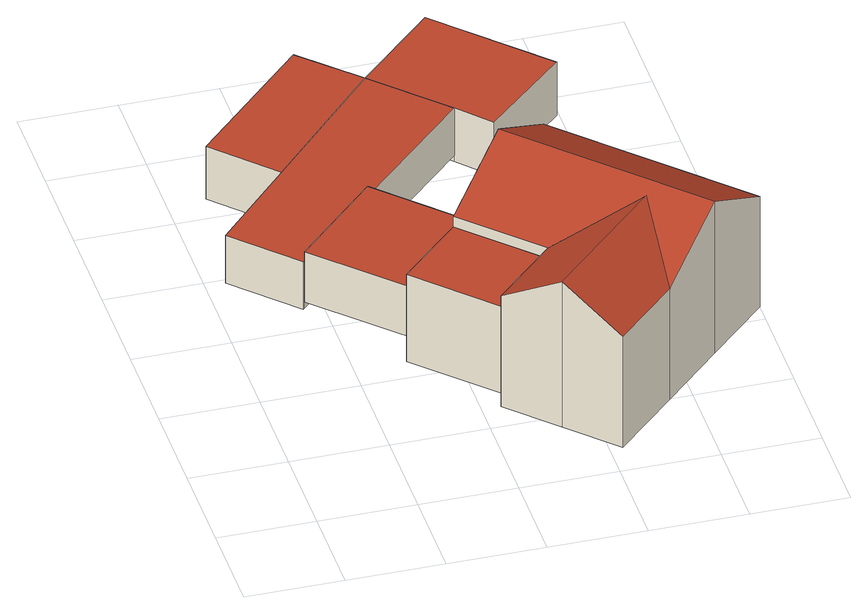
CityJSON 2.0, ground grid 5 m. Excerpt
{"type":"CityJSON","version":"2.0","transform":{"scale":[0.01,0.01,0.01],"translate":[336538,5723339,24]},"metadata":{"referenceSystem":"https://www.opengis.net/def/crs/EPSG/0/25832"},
"CityObjects":{
"building1":{"type":"Building","attributes":{"Geometrietyp2DReferenz":"3000","Gemeindeschluessel":"05170048","function":"51009_1611","roofType":"9999","measuredHeight":5.1},"geometry":[{"type":"Solid","lod":"2","boundaries":[[[[0,1,2,3,4]],[[2,5,6,3]],[[1,7,5,2]],[[0,8,7,1]],[[4,9,8,0]],[[3,6,9,4]],[[5,7,8,9,6]]]],"semantics":{"surfaces":[{"type":"RoofSurface"},{"type":"WallSurface"},{"type":"GroundSurface"}],"values":[[0,1,1,1,1,1,2]]}}]},
"building2":{"type":"Building","attributes":{"Geometrietyp2DReferenz":"3000","Gemeindeschluessel":"05170048","function":"31001_2463","roofType":"1000","measuredHeight":2.95},"address":[{"country":"Germany","locality":"Wesel","thoroughfareNumber":"22","thoroughfareName":"Huyssenstraße"}],"geometry":[{"type":"Solid","lod":"2","boundaries":[[[[10,11,12,13]],[[14,15,11,10]],[[16,17,15,14]],[[18,19,17,16]],[[20,21,19,18]],[[13,12,21,20]],[[18,16,14,10,13,20]],[[11,15,17,19,21,12]]]],"semantics":{"surfaces":[{"type":"WallSurface"},{"type":"RoofSurface"},{"type":"GroundSurface"}],"values":[[0,0,0,0,0,0,1,2]]}}]},
"building3":{"type":"Building","attributes":{"Geometrietyp2DReferenz":"3000","Gemeindeschluessel":"05170048","function":"31001_2723","roofType":"1000","measuredHeight":2.78},"address":[{"country":"Germany","locality":"Wesel","thoroughfareNumber":"22","thoroughfareName":"Huyssenstraße"}],"geometry":[{"type":"Solid","lod":"2","boundaries":[[[[22,23,24,25]],[[26,27,23,22]],[[28,29,27,26]],[[30,31,29,28]],[[32,33,31,30]],[[34,35,33,32]],[[36,37,35,34]],[[25,24,37,36]],[[34,32,30,28,26,22,25,36]],[[23,27,29,31,33,35,37,24]]]],"semantics":{"surfaces":[{"type":"WallSurface"},{"type":"RoofSurface"},{"type":"GroundSurface"}],"values":[[0,0,0,0,0,0,0,0,1,2]]}}]},
"building4":{"type":"Building","attributes":{"Geometrietyp2DReferenz":"3000","Gemeindeschluessel":"05170048","function":"31001_1010","roofType":"1000","measuredHeight":3.09},"address":[{"country":"Germany","locality":"Wesel","thoroughfareNumber":"22","thoroughfareName":"Huyssenstraße"}],"geometry":[{"type":"Solid","lod":"2","boundaries":[[[[38,39,40,41]],[[28,42,39,38]],[[26,43,42,28]],[[41,40,43,26]],[[28,38,41,26]],[[39,42,43,40]]]],"semantics":{"surfaces":[{"type":"WallSurface"},{"type":"RoofSurface"},{"type":"GroundSurface"}],"values":[[0,0,0,0,1,2]]}}]},
"building5":{"type":"Building","attributes":{"Gemeindeschluessel":"05170048","Geometrietyp2DReferenz":"3000","function":"31001_1010"},"address":[{"country":"Germany","locality":"Wesel","thoroughfareNumber":"22","thoroughfareName":"Huyssenstraße"}],"children":["building5-1","building5-2"]},
"building5-1":{"type":"BuildingPart","attributes":{"roofType":"3100","measuredHeight":8.92},"parents":["building5"],"geometry":[{"type":"Solid","lod":"2","boundaries":[[[[44,45,46,47]],[[48,49,45,44]],[[50,51,49,48]],[[52,53,51,50]],[[54,55,53,52]],[[56,57,55,54]],[[58,59,57,56]],[[54,52,50,48,56]],[[45,49,51,53,55,57,59,46]],[[47,46,59,58]],[[47,60,58,56,48,44]],[[58,60,47]]]],"semantics":{"surfaces":[{"type":"WallSurface"},{"type":"RoofSurface"},{"type":"GroundSurface"},{"type":"ClosureSurface"}],"values":[[0,0,0,0,0,0,0,1,2,3,1,3]]}}]},
"building5-2":{"type":"BuildingPart","attributes":{"roofType":"5000","measuredHeight":8.51},"parents":["building5"],"geometry":[{"type":"Solid","lod":"2","boundaries":[[[[61,62,63,64]],[[47,46,62,61]],[[65,66,59,58]],[[64,63,66,65]],[[64,65,58,60]],[[47,61,64,60]],[[62,46,59,66,63]],[[58,59,46,47]],[[58,47,60]]]],"semantics":{"surfaces":[{"type":"WallSurface"},{"type":"RoofSurface"},{"type":"GroundSurface"},{"type":"ClosureSurface"}],"values":[[0,0,0,0,1,1,2,3,3]]}}]},
"building6":{"type":"Building","attributes":{"Geometrietyp2DReferenz":"3000","Gemeindeschluessel":"05170048","function":"31001_1313","roofType":"1000","measuredHeight":3.14},"address":[{"country":"Germany","locality":"Wesel","thoroughfareNumber":"23","thoroughfareName":"Huyssenstraße"}],"geometry":[{"type":"Solid","lod":"2","boundaries":[[[[67,68,69,70]],[[71,72,68,67]],[[30,73,72,71]],[[28,74,73,30]],[[70,69,74,28]],[[30,71,67,70,28]],[[68,72,73,74,69]]]],"semantics":{"surfaces":[{"type":"WallSurface"},{"type":"RoofSurface"},{"type":"GroundSurface"}],"values":[[0,0,0,0,0,1,2]]}}]}
},
"vertices":[
[908,1115,722],[697,908,722],[1060,538,722],[1380,852,722],[1016,1221,722],[1060,538,212],[1380,852,212],[697,908,212],[908,1115,212],[1016,1221,212],
[833,2057,409],[833,2057,115],[827,2062,115],[827,2062,409],[1341,1541,409],[1341,1541,115],[1016,1221,409],[1016,1221,115],[908,1115,409],[908,1115,115],[395,1630,409],[395,1630,115],
[88,1931,357],[88,1931,78],[388,1624,78],[388,1624,357],[482,2350,357],[482,2350,78],[1073,2979,357],[1073,2979,78],[1417,2629,357],[1417,2629,78],[833,2057,357],[833,2057,78],[827,2062,357],[827,2062,78],[395,1630,357],[395,1630,78],
[794,3253,357],[794,3253,48],[193,2651,48],[193,2651,357],[1073,2979,48],[482,2350,48],
[1016,1221,784],[1016,1221,135],[1380,852,135],[1380,852,784],[1323,1523,1027],[1323,1523,135],[1341,1541,1013],[1341,1541,135],[1631,1826,784],[1631,1826,135],[2465,980,784],[2465,980,135],[2158,677,1027],[2158,677,135],[1851,375,784],[1851,375,135],[1871,866,987],
[1060,538,784],[1060,538,135],[1295,299,135],[1295,299,987],[1530,60,784],[1530,60,135],
[1986,2856,357],[1986,2856,43],[1480,3376,43],[1480,3376,357],[1566,2466,357],[1566,2466,43],[1417,2629,43],[1073,2979,43]
]}
